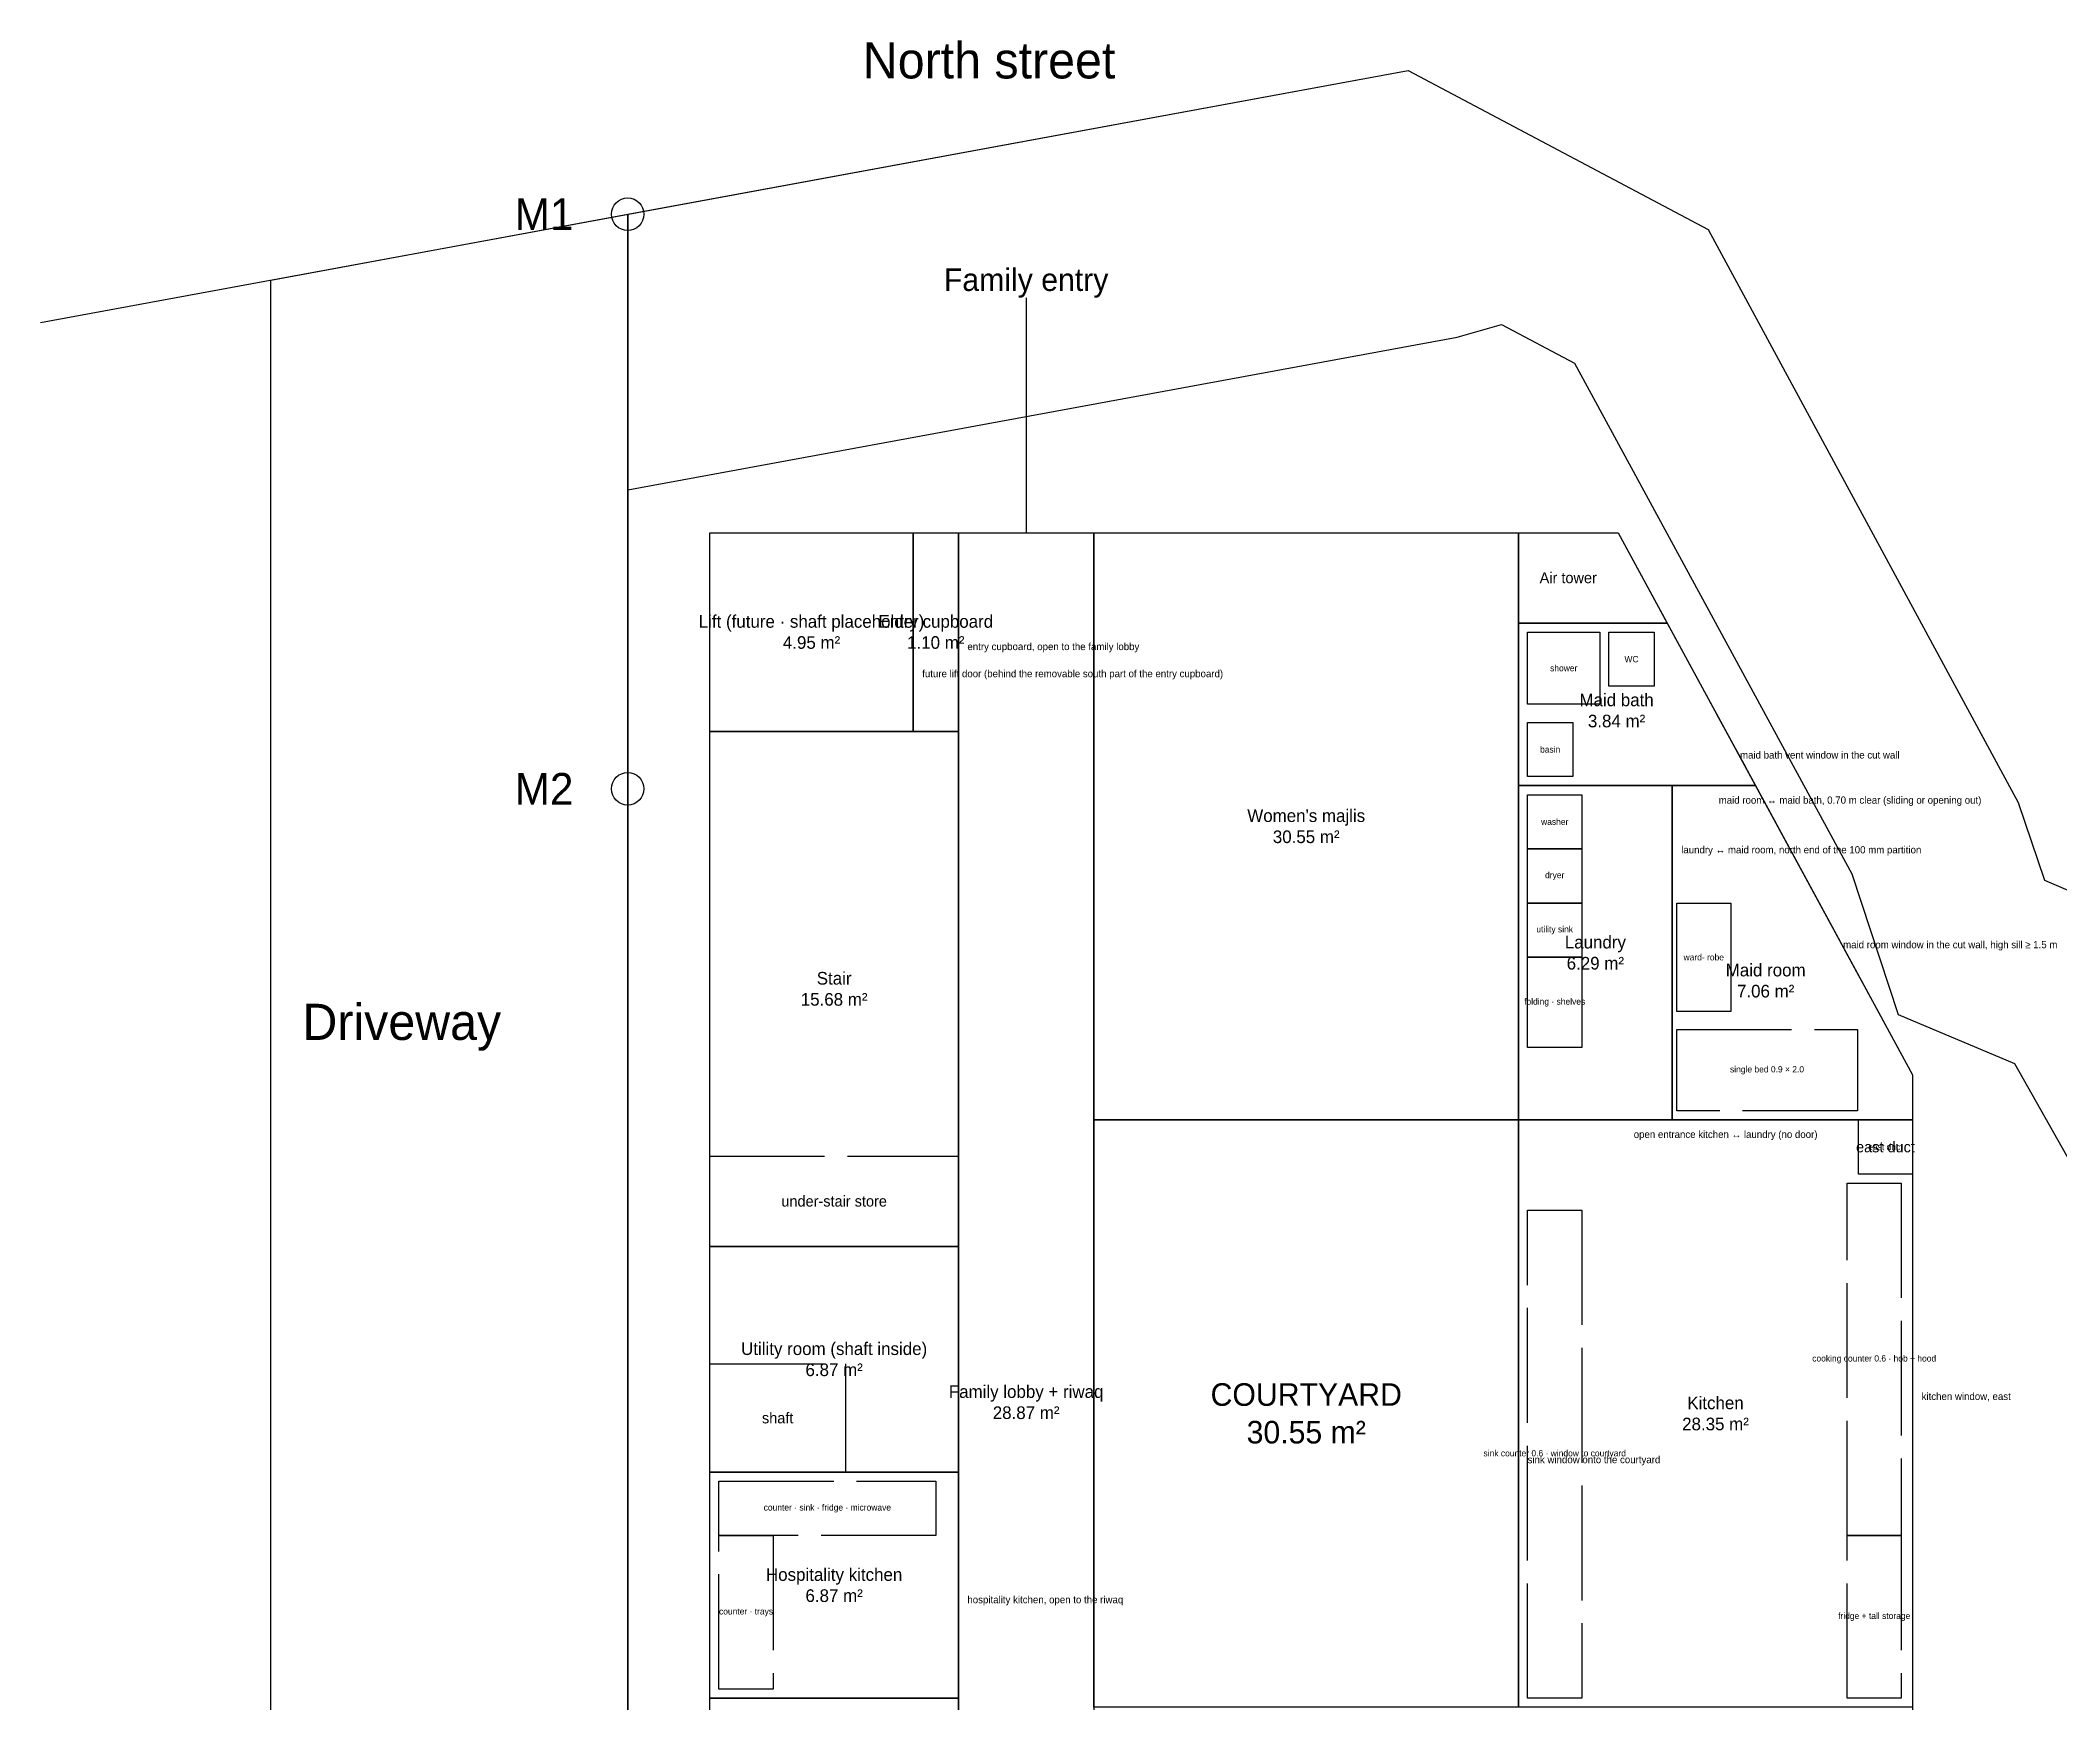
# Model space of a CAD drawing. Header units: metres. Extents: x -6.5 to 29.5, y -46.7 to 1.9.
# Drawn here: x -6.5 to 15.85, y -16.48 to 1.92 of the extents above; entities that cross this region are included whole.
import ezdxf

# ---------------------------------------------------------------- set-up
doc = ezdxf.new("R2010")
doc.units = ezdxf.units.M
doc.linetypes.add('DASHED', pattern=[1.524, 1.27, -0.254])
for name, color, linetype in [('AIR-TOWER', 4, 'CONTINUOUS'), ('BUILDING-OUTLINE', 1, 'CONTINUOUS'), ('COURTYARD', 150, 'CONTINUOUS'), ('DOORS', 1, 'CONTINUOUS'), ('ENTRIES', 30, 'CONTINUOUS'), ('FIXTURES', 8, 'DASHED'), ('MARKS', 4, 'DASHED'), ('OPENINGS', 6, 'CONTINUOUS'), ('ROOM-LABELS', 7, 'CONTINUOUS'), ('ROOMS-CIRC', 9, 'CONTINUOUS'), ('ROOMS-CORE', 252, 'CONTINUOUS'), ('ROOMS-FAMILY', 40, 'CONTINUOUS'), ('ROOMS-SERVICE', 140, 'CONTINUOUS'), ('SITE-DRIVEWAY', 5, 'CONTINUOUS'), ('SITE-ENVELOPE', 3, 'CONTINUOUS'), ('SITE-LAND', 8, 'CONTINUOUS'), ('SITE-LANE', 7, 'CONTINUOUS'), ('SITE-PEGS', 94, 'CONTINUOUS'), ('WALLS-SPECIAL', 7, 'CONTINUOUS'), ('WINDOWS', 4, 'CONTINUOUS')]:
    doc.layers.add(name, color=color, linetype=linetype)

msp = doc.modelspace()

# ---------------------------------------------------------------- linework, layer by layer
at = {"layer": 'AIR-TOWER'}
msp.add_lwpolyline([(9.86, -3.525), (10.961, -3.525), (11.504, -4.525), (9.86, -4.525)], close=True, dxfattribs=at)
at = {"layer": 'BUILDING-OUTLINE'}
msp.add_lwpolyline([(0.91, -3.525), (10.961, -3.525), (14.221, -9.525), (14.221, -27.525), (0.91, -27.525)], close=True, dxfattribs=at)
at = {"layer": 'COURTYARD'}
msp.add_lwpolyline([(5.16, -10.025), (9.86, -10.025), (9.86, -16.525), (5.16, -16.525)], close=True, dxfattribs=at)
at = {"layer": 'DOORS'}
for p, q in [((3.16, -4.425), (3.16, -5.425)), ((11.625, -6.325), (12.325, -6.325))]:
    msp.add_line(p, q, dxfattribs=at)
at = {"layer": 'ENTRIES'}
msp.add_line((4.41, -0.925), (4.41, -3.525), dxfattribs=at)
at = {"layer": 'FIXTURES'}
for points in [[(9.96, -4.625), (10.76, -4.625), (10.76, -5.425), (9.96, -5.425)], [(10.86, -4.625), (11.36, -4.625), (11.36, -5.225), (10.86, -5.225)], [(9.96, -5.625), (10.46, -5.625), (10.46, -6.225), (9.96, -6.225)], [(9.96, -6.425), (10.56, -6.425), (10.56, -7.025), (9.96, -7.025)], [(9.96, -7.025), (10.56, -7.025), (10.56, -7.625), (9.96, -7.625)], [(9.96, -7.625), (10.56, -7.625), (10.56, -8.225), (9.96, -8.225)], [(11.61, -7.625), (12.21, -7.625), (12.21, -8.825), (11.61, -8.825)], [(9.96, -8.225), (10.56, -8.225), (10.56, -9.225), (9.96, -9.225)], [(11.61, -9.025), (13.61, -9.025), (13.61, -9.925), (11.61, -9.925)], [(13.621, -10.025), (14.221, -10.025), (14.221, -10.625), (13.621, -10.625)], [(13.496, -10.725), (14.096, -10.725), (14.096, -14.625), (13.496, -14.625)], [(9.96, -11.025), (10.56, -11.025), (10.56, -16.425), (9.96, -16.425)], [(1.01, -14.025), (3.41, -14.025), (3.41, -14.625), (1.01, -14.625)], [(1.01, -14.625), (1.61, -14.625), (1.61, -16.325), (1.01, -16.325)], [(13.496, -14.625), (14.096, -14.625), (14.096, -16.425), (13.496, -16.425)]]:
    msp.add_lwpolyline(points, close=True, dxfattribs=at)
at = {"layer": 'MARKS'}
for points in [[(13.621, -10.025), (14.221, -10.025), (14.221, -10.625), (13.621, -10.625)], [(0.91, -10.425), (3.66, -10.425), (3.66, -11.425), (0.91, -11.425)], [(0.91, -12.725), (2.41, -12.725), (2.41, -13.925), (0.91, -13.925)]]:
    msp.add_lwpolyline(points, close=True, dxfattribs=at)
at = {"layer": 'OPENINGS'}
for p, q in [((3.66, -3.725), (3.66, -5.525)), ((10.61, -10.025), (11.46, -10.025)), ((3.66, -14.125), (3.66, -16.225))]:
    msp.add_line(p, q, dxfattribs=at)
at = {"layer": 'ROOMS-CIRC'}
msp.add_lwpolyline([(3.66, -3.525), (5.16, -3.525), (5.16, -22.775), (3.66, -22.775)], close=True, dxfattribs=at)
at = {"layer": 'ROOMS-CORE'}
for points in [[(0.91, -3.525), (3.16, -3.525), (3.16, -5.725), (0.91, -5.725)], [(3.16, -3.525), (3.66, -3.525), (3.66, -5.725), (3.16, -5.725)], [(0.91, -5.725), (3.66, -5.725), (3.66, -11.425), (0.91, -11.425)], [(0.91, -11.425), (3.66, -11.425), (3.66, -13.925), (0.91, -13.925)]]:
    msp.add_lwpolyline(points, close=True, dxfattribs=at)
at = {"layer": 'ROOMS-FAMILY'}
msp.add_lwpolyline([(5.16, -3.525), (9.86, -3.525), (9.86, -10.025), (5.16, -10.025)], close=True, dxfattribs=at)
at = {"layer": 'ROOMS-SERVICE'}
for points in [[(9.86, -4.525), (11.504, -4.525), (12.482, -6.325), (9.86, -6.325)], [(9.86, -6.325), (11.56, -6.325), (11.56, -10.025), (9.86, -10.025)], [(11.56, -6.325), (12.482, -6.325), (14.221, -9.525), (14.221, -10.025), (11.56, -10.025)], [(9.86, -10.025), (14.221, -10.025), (14.221, -16.525), (9.86, -16.525)], [(0.91, -13.925), (3.66, -13.925), (3.66, -16.425), (0.91, -16.425)], [(0.91, -16.425), (3.66, -16.425), (3.66, -17.925), (0.91, -17.925)]]:
    msp.add_lwpolyline(points, close=True, dxfattribs=at)
at = {"layer": 'SITE-DRIVEWAY'}
msp.add_lwpolyline([(-3.95, -0.73), (0, 0), (0, -38.86), (-3.95, -39.59)], close=True, dxfattribs=at)
at = {"layer": 'SITE-ENVELOPE'}
msp.add_lwpolyline([(0, -38.86), (0, -3.05), (9.18, -1.36), (9.67, -1.22), (10.48, -1.65), (13.55, -7.3), (14.06, -8.86), (15.35, -9.4), (18.4, -14.8), (21.13, -21.04), (24.77, -34.3)], close=True, dxfattribs=at)
at = {"layer": 'SITE-LAND'}
msp.add_lwpolyline([(0, 0), (8.64, 1.59), (11.96, -0.17), (15.39, -6.51), (15.68, -7.37), (16.75, -7.83), (20.19, -13.91), (23.02, -20.37), (26.74, -33.94), (0, -38.86)], close=True, dxfattribs=at)
at = {"layer": 'SITE-LANE'}
for points in [[(-6.5, -1.2), (8.64, 1.59)], [(8.64, 1.59), (11.96, -0.17), (15.39, -6.51), (15.68, -7.37), (16.75, -7.83), (20.19, -13.91), (23.02, -20.37), (27.07, -35.15)]]:
    msp.add_lwpolyline(points, dxfattribs=at)
at = {"layer": 'SITE-PEGS'}
for centre in [(0, 0), (0, -6.36)]:
    msp.add_circle(centre, 0.18, dxfattribs=at)
at = {"layer": 'WALLS-SPECIAL'}
for p, q in [((9.86, -3.525), (9.86, -10.025)), ((11.56, -6.475), (11.56, -7.275)), ((0.91, -16.425), (3.66, -16.425))]:
    msp.add_line(p, q, dxfattribs=at)
at = {"layer": 'WINDOWS'}
for p, q in [((12.048, -5.525), (12.374, -6.125)), ((13.08, -7.425), (13.624, -8.425)), ((14.221, -12.225), (14.221, -13.625)), ((9.86, -12.625), (9.86, -14.625))]:
    msp.add_line(p, q, dxfattribs=at)

# ---------------------------------------------------------------- texts
at = {"layer": 'AIR-TOWER', "insert": (10.41, -4.025), "char_height": 0.12, "attachment_point": 5}
msp.add_mtext('Air tower', dxfattribs=at)
at = {"layer": 'DOORS', "char_height": 0.08, "attachment_point": 1}
for s, insert in [('future lift door (behind the removable south part of the entry cupboard)', (3.26, -5.045)), ('maid room ↔ maid bath, 0.70 m clear (sliding or opening out)', (12.075, -6.445))]:
    msp.add_mtext(s, dxfattribs=dict(at, insert=insert))
at = {"layer": 'ENTRIES', "insert": (4.41, -0.925), "char_height": 0.25, "attachment_point": 8}
msp.add_mtext('Family entry', dxfattribs=at)
at = {"layer": 'FIXTURES', "char_height": 0.07, "attachment_point": 5}
for s, insert in [('WC', (11.11, -4.925)), ('shower', (10.36, -5.025)), ('basin', (10.21, -5.925)), ('washer', (10.26, -6.725)), ('dryer', (10.26, -7.325)), ('utility sink', (10.26, -7.925)), ('ward- robe', (11.91, -8.225)), ('folding · shelves', (10.26, -8.725)), ('single bed 0.9 × 2.0', (12.61, -9.475)), ('east duct', (13.921, -10.325)), ('cooking counter 0.6 · hob + hood', (13.796, -12.675)), ('sink counter 0.6 · window to courtyard', (10.26, -13.725)), ('counter · sink · fridge · microwave', (2.21, -14.325)), ('counter · trays', (1.31, -15.475)), ('fridge + tall storage', (13.796, -15.525))]:
    msp.add_mtext(s, dxfattribs=dict(at, insert=insert))
at = {"layer": 'MARKS', "char_height": 0.12, "attachment_point": 5}
for s, insert in [('east duct', (13.921, -10.325)), ('under-stair store', (2.285, -10.925)), ('shaft', (1.66, -13.325))]:
    msp.add_mtext(s, dxfattribs=dict(at, insert=insert))
at = {"layer": 'OPENINGS', "char_height": 0.08, "attachment_point": 1}
for s, insert in [('entry cupboard, open to the family lobby', (3.76, -4.745)), ('open entrance kitchen ↔ laundry (no door)', (11.135, -10.145)), ('hospitality kitchen, open to the riwaq', (3.76, -15.295))]:
    msp.add_mtext(s, dxfattribs=dict(at, insert=insert))
at = {"layer": 'ROOM-LABELS', "attachment_point": 5}
for s, insert, char_height in [('Lift (future · shaft placeholder)\\P4.95 m²', (2.035, -4.625), 0.14), ('Entry cupboard\\P1.10 m²', (3.41, -4.625), 0.14), ('Maid bath\\P3.84 m²', (10.945, -5.494), 0.14), ("Women's majlis\\P30.55 m²", (7.51, -6.775), 0.14), ('Laundry\\P6.29 m²', (10.71, -8.175), 0.14), ('Stair\\P15.68 m²', (2.285, -8.575), 0.14), ('Maid room\\P7.06 m²', (12.595, -8.484), 0.14), ('Utility room (shaft inside)\\P6.87 m²', (2.285, -12.675), 0.14), ('Family lobby + riwaq\\P28.87 m²', (4.41, -13.15), 0.14), ('COURTYARD\\P30.55 m²', (7.51, -13.275), 0.25), ('Kitchen\\P28.35 m²', (12.04, -13.275), 0.14), ('Hospitality kitchen\\P6.87 m²', (2.285, -15.175), 0.14)]:
    msp.add_mtext(s, dxfattribs=dict(at, insert=insert, char_height=char_height))
at = {"layer": 'SITE-DRIVEWAY', "insert": (-2.5, -9), "char_height": 0.4, "attachment_point": 5}
msp.add_mtext('Driveway', dxfattribs=at)
at = {"layer": 'SITE-LANE', "insert": (4, 1.7), "char_height": 0.4, "attachment_point": 5}
msp.add_mtext('North street', dxfattribs=at)
at = {"layer": 'SITE-PEGS', "char_height": 0.35, "attachment_point": 6}
for s, insert in [('M1', (-0.6, 0)), ('M2', (-0.6, -6.36))]:
    msp.add_mtext(s, dxfattribs=dict(at, insert=insert))
at = {"layer": 'WALLS-SPECIAL', "insert": (11.66, -6.995), "char_height": 0.08, "attachment_point": 1}
msp.add_mtext('laundry ↔ maid room, north end of the 100 mm partition', dxfattribs=at)
at = {"layer": 'WINDOWS', "char_height": 0.08, "attachment_point": 1}
for s, insert in [('maid bath vent window in the cut wall', (12.311, -5.945)), ('maid room window in the cut wall, high sill ≥ 1.5 m', (13.452, -8.045)), ('kitchen window, east', (14.321, -13.045)), ('sink window onto the courtyard', (9.96, -13.745))]:
    msp.add_mtext(s, dxfattribs=dict(at, insert=insert))

doc.saveas('drawing.dxf')
